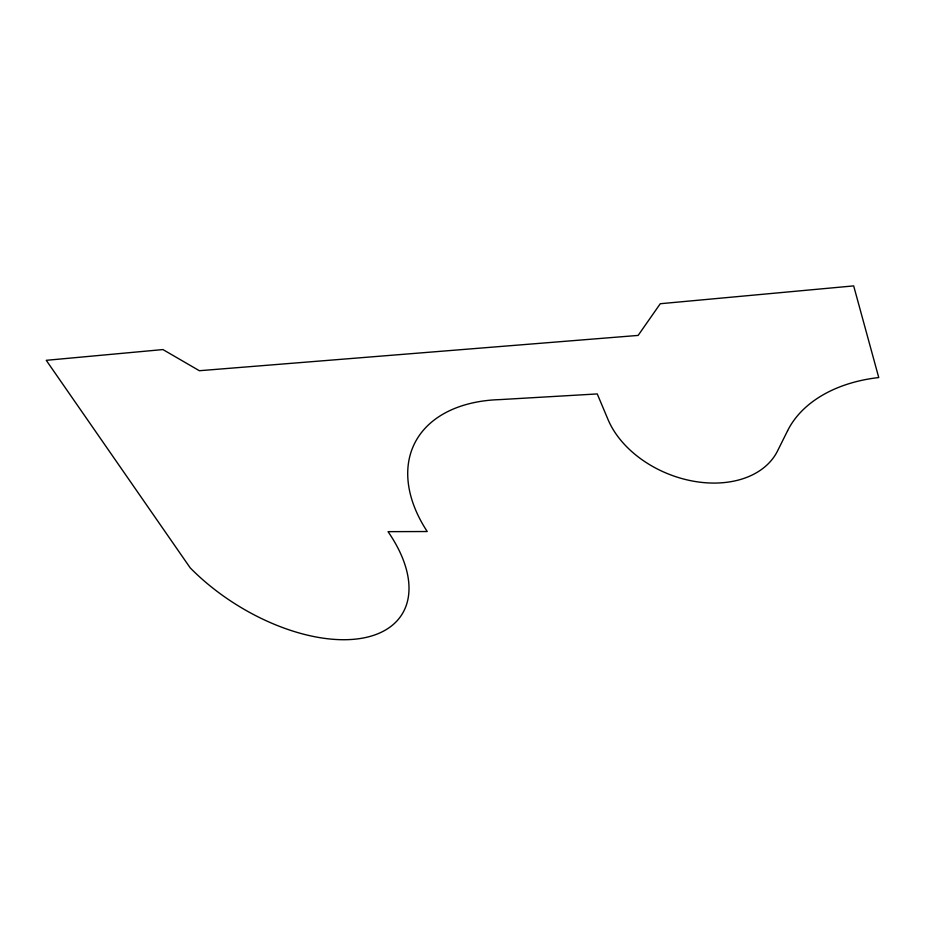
<?xml version="1.0" encoding="UTF-8"?>
<svg xmlns="http://www.w3.org/2000/svg" width="925" height="925" viewBox="0 0 925 925"><rect width="100%" height="100%" fill="white"/><g stroke="black" fill="none" stroke-linecap="round" stroke-linejoin="round"><path stroke-width="1.39" d="M787.58 430.772L777.555 450.926A92.963 65.744 21.8 0 1 692.837 481.092A92.963 65.744 21.8 0 1 608.049 419.592L597.249 393.934L500.055 399.6A159.077 100.467 25.9 0 0 427.234 531.528L388.038 531.655A145.873 79.77 32.1 0 1 362.716 638.1A145.873 79.77 32.1 0 1 190.203 567.857L46.25 360.322L162.939 349.569L199.361 370.717L638.134 335.417L660.277 303.724L853.671 285.894L878.75 377.55A144.15 98.709 12.5 0 0 787.58 430.772"/></g></svg>
